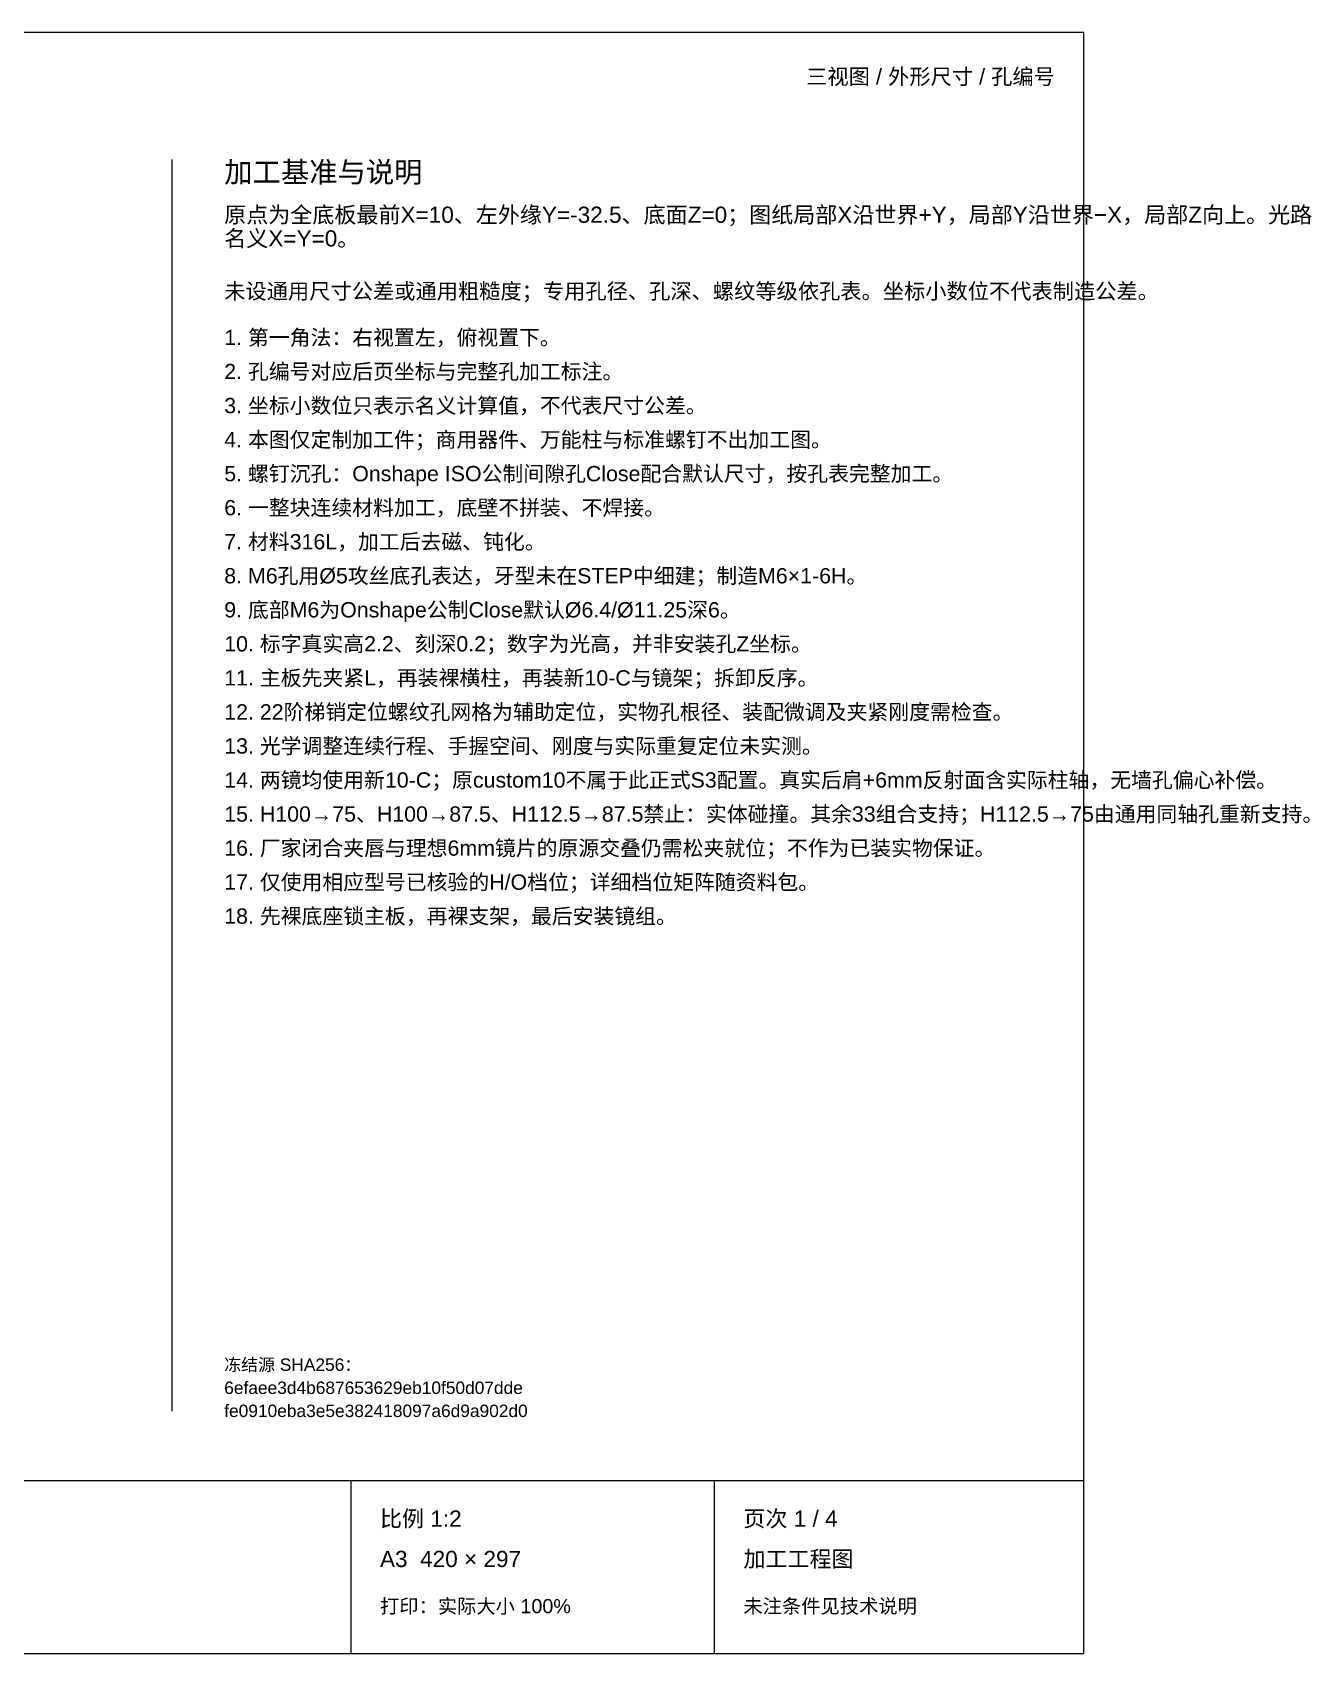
# Paper-space layout '01_三视图' of a CAD drawing. Header units: millimetres. Extents: x 8 to 451, y 8 to 289.
# Drawn here: x 229.7 to 451.5, y 8 to 289 of the extents above; entities that cross this region are included whole.
import ezdxf
from ezdxf.enums import TextEntityAlignment as Align

# ---------------------------------------------------------------- set-up
doc = ezdxf.new("R2010")
doc.units = ezdxf.units.MM
doc.layers.add('ANNOTATIONS', color=7, linetype='CONTINUOUS', lineweight=18)
doc.styles.add('CJK', font='Arial Unicode.ttf')

psp = doc.layouts.new('01_三视图')

# ---------------------------------------------------------------- linework, layer by layer
at = {"layer": 'ANNOTATIONS'}
for p, q in [((412, 289), (8, 289)), ((412, 8), (412, 289)), ((254, 50), (254, 267)), ((8, 38), (412, 38)), ((285, 8), (285, 38)), ((348, 8), (348, 38)), ((8, 8), (412, 8))]:
    psp.add_line(p, q, dxfattribs=at)

# ---------------------------------------------------------------- texts
at = {"layer": 'ANNOTATIONS', "style": 'CJK'}
psp.add_text('三视图 / 外形尺寸 / 孔编号', height=2.7, dxfattribs=at).set_placement((407, 280), align=Align.RIGHT)
for s, height, p in [('加工基准与说明', 3.6, (263, 263)), ('原点为全底板最前X=10、左外缘Y=-32.5、底面Z=0；图纸局部X沿世界+Y，局部Y沿世界−X，局部Z向上。光路', 2.8, (263, 256)), ('名义X=Y=0。', 2.8, (263, 251.9)), ('未设通用尺寸公差或通用粗糙度；专用孔径、孔深、螺纹等级依孔表。坐标小数位不代表制造公差。', 2.7, (263, 242.8)), ('1. 第一角法：右视置左，俯视置下。', 2.65, (263, 234.8)), ('2. 孔编号对应后页坐标与完整孔加工标注。', 2.65, (263, 228.9)), ('3. 坐标小数位只表示名义计算值，不代表尺寸公差。', 2.65, (263, 223)), ('4. 本图仅定制加工件；商用器件、万能柱与标准螺钉不出加工图。', 2.65, (263, 217.1)), ('5. 螺钉沉孔：Onshape ISO公制间隙孔Close配合默认尺寸，按孔表完整加工。', 2.65, (263, 211.2)), ('6. 一整块连续材料加工，底壁不拼装、不焊接。', 2.65, (263, 205.3)), ('7. 材料316L，加工后去磁、钝化。', 2.65, (263, 199.4)), ('8. M6孔用Ø5攻丝底孔表达，牙型未在STEP中细建；制造M6×1-6H。', 2.65, (263, 193.5)), ('9. 底部M6为Onshape公制Close默认Ø6.4/Ø11.25深6。', 2.65, (263, 187.6)), ('10. 标字真实高2.2、刻深0.2；数字为光高，并非安装孔Z坐标。', 2.65, (263, 181.7)), ('11. 主板先夹紧L，再装裸横柱，再装新10-C与镜架；拆卸反序。', 2.65, (263, 175.8)), ('12. 22阶梯销定位螺纹孔网格为辅助定位，实物孔根径、装配微调及夹紧刚度需检查。', 2.65, (263, 169.9)), ('13. 光学调整连续行程、手握空间、刚度与实际重复定位未实测。', 2.65, (263, 164)), ('14. 两镜均使用新10-C；原custom10不属于此正式S3配置。真实后肩+6mm反射面含实际柱轴，无墙孔偏心补偿。', 2.65, (263, 158.1)), ('15. H100→75、H100→87.5、H112.5→87.5禁止：实体碰撞。其余33组合支持；H112.5→75由通用同轴孔重新支持。', 2.65, (263, 152.2)), ('16. 厂家闭合夹唇与理想6mm镜片的原源交叠仍需松夹就位；不作为已装实物保证。', 2.65, (263, 146.3)), ('17. 仅使用相应型号已核验的H/O档位；详细档位矩阵随资料包。', 2.65, (263, 140.4)), ('18. 先裸底座锁主板，再裸支架，最后安装镜组。', 2.65, (263, 134.5)), ('冻结源 SHA256：', 2.15, (263, 57)), ('6efaee3d4b687653629eb10f50d07dde', 2.15, (263, 53)), ('fe0910eba3e5e382418097a6d9a902d0', 2.15, (263, 49)), ('比例 1:2', 2.8, (290, 30)), ('页次 1 / 4', 2.8, (353, 30)), ('A3  420 × 297', 2.8, (290, 23)), ('加工工程图', 2.8, (353, 23)), ('打印：实际大小 100%', 2.45, (290, 15)), ('未注条件见技术说明', 2.45, (353, 15))]:
    psp.add_text(s, height=height, dxfattribs=at).set_placement(p)

doc.saveas('drawing.dxf')
